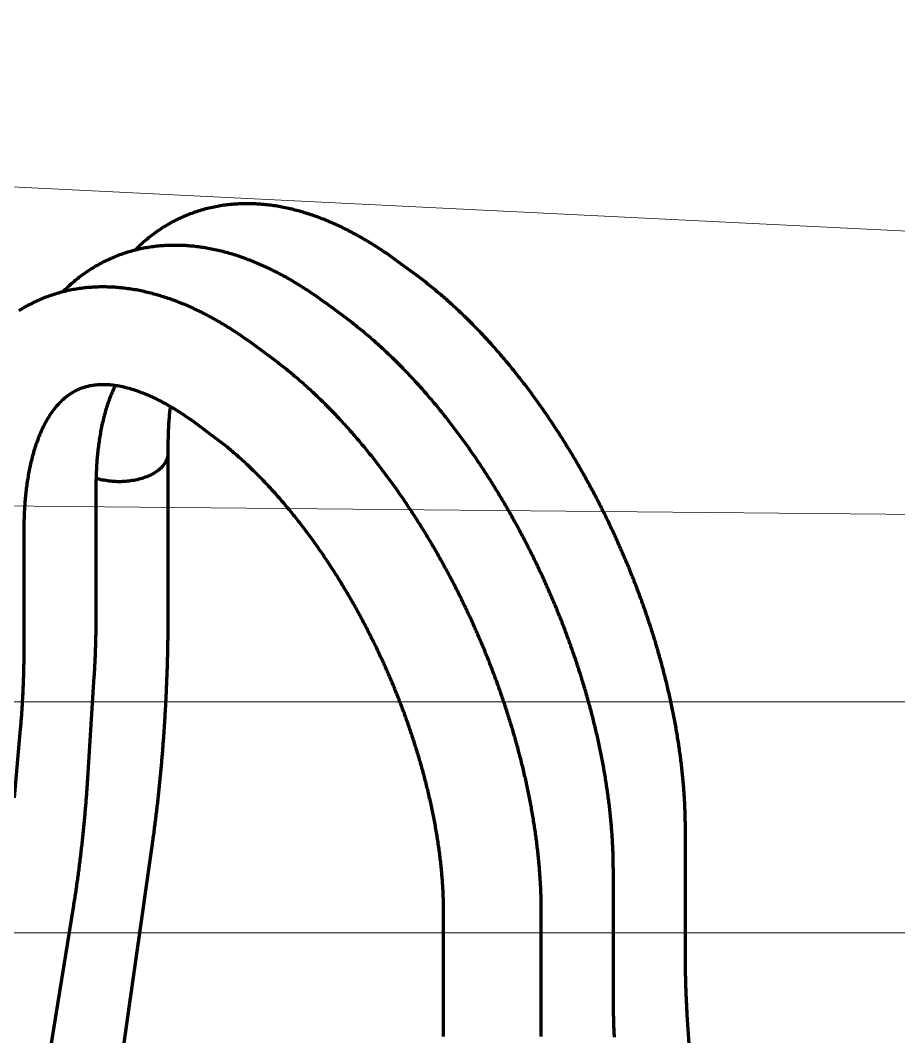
# Model space of a CAD drawing. Header units: millimetres. Extents: x 0 to 841, y 0 to 594.
# Drawn here: x 213.17 to 255.42, y 376.02 to 424.89 of the extents above; entities that cross this region are included whole.
import ezdxf

# ---------------------------------------------------------------- set-up
doc = ezdxf.new("R2010")
doc.units = ezdxf.units.MM
doc.layers.add('01-VISIBLE', color=7, linetype='CONTINUOUS', lineweight=70)
doc.layers.add('08-FINA', color=5, linetype='CONTINUOUS', lineweight=18)

msp = doc.modelspace()

# ---------------------------------------------------------------- linework, layer by layer
at = {"layer": '01-VISIBLE'}
for p, q in [((232.225, 412.629), (231.3, 413.312)), ((228.76, 410.629), (227.835, 411.312)), ((225.295, 408.628), (224.37, 409.311)), ((222.504, 404.847), (221.579, 405.53)), ((220.272, 404.386), (220.272, 404.059)), ((220.272, 404.059), (220.272, 396.547)), ((216.807, 402.385), (216.807, 396.315)), ((213.342, 400.385), (213.342, 394.822)), ((216.714, 393.338), (216.404, 388.45)), ((213.173, 390.823), (212.883, 387.498)), ((245.162, 380.016), (245.162, 386.015)), ((219.499, 385.181), (213.784, 345.184)), ((241.697, 378.16), (241.697, 384.014)), ((215.713, 382.223), (213.778, 370.254)), ((233.532, 376.016), (233.532, 382.014)), ((238.232, 376.016), (238.232, 382.014)), ((245.566, 372.062), (245.254, 377.083))]:
    msp.add_line(p, q, dxfattribs=at)
for points in [[(231.3, 413.312), (231.235, 413.359), (231.171, 413.407), (231.106, 413.454), (231.04, 413.5), (230.975, 413.547), (230.909, 413.593), (230.844, 413.638), (230.778, 413.684), (230.712, 413.729), (230.645, 413.774), (230.579, 413.819), (230.512, 413.863), (230.445, 413.907), (230.378, 413.951), (230.311, 413.995), (230.243, 414.038), (230.175, 414.081), (230.108, 414.123), (230.039, 414.165), (229.971, 414.207), (229.903, 414.249), (229.834, 414.29), (229.765, 414.331), (229.696, 414.371), (229.627, 414.412), (229.557, 414.451), (229.487, 414.491), (229.417, 414.53), (229.347, 414.569), (229.277, 414.607), (229.206, 414.645), (229.136, 414.683), (229.065, 414.72), (228.994, 414.757), (228.922, 414.794), (228.851, 414.83), (228.779, 414.865), (228.707, 414.901), (228.635, 414.936), (228.563, 414.97), (228.49, 415.004), (228.417, 415.038), (228.344, 415.071), (228.271, 415.104), (228.198, 415.136), (228.124, 415.168), (228.051, 415.2), (227.977, 415.231), (227.903, 415.261), (227.829, 415.291), (227.754, 415.321), (227.679, 415.35), (227.605, 415.379), (227.53, 415.407), (227.454, 415.434), (227.379, 415.462), (227.303, 415.488), (227.228, 415.514), (227.152, 415.54), (227.076, 415.565), (226.999, 415.59), (226.923, 415.614), (226.846, 415.637), (226.77, 415.66), (226.693, 415.683), (226.615, 415.704), (226.538, 415.726), (226.461, 415.746), (226.383, 415.766), (226.306, 415.786), (226.228, 415.805), (226.15, 415.823), (226.071, 415.841), (225.993, 415.858), (225.915, 415.875), (225.836, 415.89), (225.758, 415.906), (225.679, 415.92), (225.6, 415.934), (225.521, 415.947), (225.442, 415.96), (225.362, 415.972), (225.283, 415.983), (225.204, 415.994), (225.124, 416.004), (225.045, 416.013), (224.965, 416.022), (224.885, 416.03), (224.805, 416.037), (224.726, 416.043), (224.646, 416.049), (224.566, 416.054), (224.486, 416.058), (224.406, 416.061), (224.325, 416.064), (224.245, 416.066), (224.165, 416.068), (224.085, 416.068), (224.005, 416.068), (223.925, 416.067), (223.845, 416.065), (223.765, 416.062), (223.685, 416.059), (223.605, 416.055), (223.525, 416.05), (223.445, 416.044), (223.365, 416.037), (223.285, 416.03), (223.205, 416.022), (223.126, 416.013), (223.046, 416.003), (222.967, 415.992), (222.887, 415.981), (222.808, 415.969), (222.729, 415.956), (222.65, 415.942), (222.571, 415.927), (222.493, 415.911), (222.414, 415.895), (222.336, 415.878), (222.258, 415.859), (222.18, 415.841), (222.103, 415.821), (222.025, 415.8), (221.948, 415.779), (221.871, 415.757), (221.794, 415.733), (221.718, 415.709), (221.642, 415.685), (221.566, 415.659), (221.49, 415.633), (221.415, 415.605), (221.34, 415.577), (221.265, 415.548), (221.19, 415.519), (221.116, 415.488), (221.043, 415.457), (220.969, 415.425), (220.896, 415.392), (220.823, 415.358), (220.751, 415.323), (220.679, 415.288), (220.608, 415.252), (220.537, 415.215), (220.466, 415.177), (220.396, 415.139), (220.326, 415.099), (220.256, 415.059), (220.187, 415.018), (220.119, 414.977), (220.051, 414.935), (219.983, 414.892), (219.916, 414.848), (219.849, 414.803), (219.783, 414.758), (219.718, 414.712), (219.652, 414.666), (219.588, 414.618), (219.524, 414.57), (219.46, 414.522), (219.397, 414.473), (219.334, 414.423), (219.272, 414.372), (219.21, 414.321), (219.149, 414.269), (219.089, 414.216), (219.029, 414.163), (218.97, 414.109), (218.911, 414.055), (218.852, 414), (218.795, 413.944), (218.737, 413.888), (218.681, 413.831)], [(227.835, 411.312), (227.77, 411.359), (227.706, 411.406), (227.641, 411.453), (227.576, 411.5), (227.51, 411.546), (227.445, 411.592), (227.379, 411.638), (227.313, 411.684), (227.247, 411.729), (227.181, 411.774), (227.114, 411.818), (227.047, 411.863), (226.98, 411.907), (226.913, 411.951), (226.846, 411.994), (226.778, 412.037), (226.711, 412.08), (226.643, 412.123), (226.575, 412.165), (226.506, 412.207), (226.438, 412.248), (226.369, 412.289), (226.3, 412.33), (226.231, 412.371), (226.162, 412.411), (226.092, 412.451), (226.022, 412.49), (225.953, 412.53), (225.882, 412.568), (225.812, 412.607), (225.742, 412.645), (225.671, 412.682), (225.6, 412.72), (225.529, 412.757), (225.457, 412.793), (225.386, 412.829), (225.314, 412.865), (225.242, 412.9), (225.17, 412.935), (225.098, 412.97), (225.025, 413.004), (224.952, 413.037), (224.88, 413.071), (224.806, 413.103), (224.733, 413.136), (224.66, 413.168), (224.586, 413.199), (224.512, 413.23), (224.438, 413.261), (224.364, 413.291), (224.289, 413.32), (224.215, 413.349), (224.14, 413.378), (224.065, 413.406), (223.99, 413.434), (223.914, 413.461), (223.839, 413.488), (223.763, 413.514), (223.687, 413.54), (223.611, 413.565), (223.535, 413.589), (223.458, 413.613), (223.381, 413.637), (223.305, 413.66), (223.228, 413.682), (223.151, 413.704), (223.073, 413.725), (222.996, 413.746), (222.918, 413.766), (222.841, 413.786), (222.763, 413.804), (222.685, 413.823), (222.607, 413.841), (222.528, 413.858), (222.45, 413.874), (222.371, 413.89), (222.293, 413.905), (222.214, 413.92), (222.135, 413.934), (222.056, 413.947), (221.977, 413.96), (221.898, 413.972), (221.818, 413.983), (221.739, 413.994), (221.659, 414.004), (221.58, 414.013), (221.5, 414.021), (221.42, 414.029), (221.341, 414.036), (221.261, 414.043), (221.181, 414.048), (221.101, 414.053), (221.021, 414.058), (220.941, 414.061), (220.861, 414.064), (220.78, 414.066), (220.7, 414.067), (220.62, 414.068), (220.54, 414.067), (220.46, 414.066), (220.38, 414.064), (220.3, 414.062), (220.22, 414.058), (220.14, 414.054), (220.06, 414.049), (219.98, 414.044), (219.9, 414.037), (219.82, 414.03), (219.74, 414.021), (219.661, 414.012), (219.581, 414.003), (219.502, 413.992), (219.423, 413.981), (219.343, 413.968), (219.264, 413.955), (219.185, 413.941), (219.107, 413.926), (219.028, 413.911), (218.95, 413.894), (218.871, 413.877), (218.793, 413.859), (218.715, 413.84), (218.638, 413.82), (218.56, 413.8), (218.483, 413.778), (218.406, 413.756), (218.329, 413.733), (218.253, 413.709), (218.177, 413.684), (218.101, 413.659), (218.025, 413.632), (217.95, 413.605), (217.875, 413.577), (217.8, 413.548), (217.726, 413.518), (217.651, 413.488), (217.578, 413.456), (217.504, 413.424), (217.431, 413.391), (217.359, 413.357), (217.286, 413.323), (217.214, 413.287), (217.143, 413.251), (217.072, 413.214), (217.001, 413.177), (216.931, 413.138), (216.861, 413.099), (216.792, 413.059), (216.723, 413.018), (216.654, 412.977), (216.586, 412.934), (216.518, 412.891), (216.451, 412.847), (216.385, 412.803), (216.318, 412.758), (216.253, 412.712), (216.188, 412.665), (216.123, 412.618), (216.059, 412.57), (215.995, 412.521), (215.932, 412.472), (215.869, 412.422), (215.807, 412.371), (215.746, 412.32), (215.685, 412.268), (215.624, 412.216), (215.564, 412.163), (215.505, 412.109), (215.446, 412.054), (215.388, 411.999), (215.33, 411.944), (215.273, 411.888), (215.216, 411.831)], [(245.162, 386.015), (245.162, 386.095), (245.161, 386.175), (245.161, 386.255), (245.16, 386.335), (245.158, 386.415), (245.157, 386.495), (245.155, 386.575), (245.153, 386.655), (245.151, 386.735), (245.148, 386.815), (245.146, 386.895), (245.143, 386.975), (245.139, 387.055), (245.136, 387.135), (245.132, 387.215), (245.128, 387.295), (245.124, 387.375), (245.119, 387.455), (245.114, 387.535), (245.109, 387.615), (245.104, 387.695), (245.099, 387.775), (245.093, 387.855), (245.087, 387.934), (245.081, 388.014), (245.074, 388.094), (245.068, 388.174), (245.061, 388.254), (245.054, 388.333), (245.046, 388.413), (245.039, 388.493), (245.031, 388.572), (245.023, 388.652), (245.015, 388.732), (245.006, 388.811), (244.997, 388.891), (244.988, 388.971), (244.979, 389.05), (244.97, 389.13), (244.96, 389.209), (244.951, 389.289), (244.941, 389.368), (244.93, 389.447), (244.92, 389.527), (244.909, 389.606), (244.898, 389.685), (244.887, 389.765), (244.876, 389.844), (244.865, 389.923), (244.853, 390.002), (244.841, 390.082), (244.829, 390.161), (244.817, 390.24), (244.804, 390.319), (244.791, 390.398), (244.779, 390.477), (244.766, 390.556), (244.752, 390.635), (244.739, 390.714), (244.725, 390.793), (244.711, 390.872), (244.697, 390.951), (244.683, 391.029), (244.668, 391.108), (244.654, 391.187), (244.639, 391.266), (244.624, 391.344), (244.609, 391.423), (244.593, 391.501), (244.578, 391.58), (244.562, 391.658), (244.546, 391.737), (244.53, 391.815), (244.514, 391.894), (244.497, 391.972), (244.48, 392.05), (244.463, 392.129), (244.446, 392.207), (244.429, 392.285), (244.412, 392.363), (244.394, 392.441), (244.376, 392.519), (244.358, 392.597), (244.34, 392.675), (244.322, 392.753), (244.303, 392.831), (244.285, 392.909), (244.266, 392.987), (244.247, 393.065), (244.228, 393.142), (244.208, 393.22), (244.189, 393.298), (244.169, 393.375), (244.149, 393.453), (244.129, 393.53), (244.109, 393.608), (244.089, 393.685), (244.068, 393.763), (244.048, 393.84), (244.027, 393.917), (244.006, 393.995), (243.984, 394.072), (243.963, 394.149), (243.941, 394.226), (243.92, 394.303), (243.898, 394.38), (243.876, 394.457), (243.854, 394.534), (243.831, 394.611), (243.809, 394.688), (243.786, 394.765), (243.763, 394.841), (243.74, 394.918), (243.717, 394.995), (243.694, 395.071), (243.67, 395.148), (243.647, 395.224), (243.623, 395.301), (243.599, 395.377), (243.575, 395.454), (243.55, 395.53), (243.526, 395.606), (243.501, 395.682), (243.477, 395.758), (243.452, 395.835), (243.427, 395.911), (243.401, 395.987), (243.376, 396.062), (243.351, 396.138), (243.325, 396.214), (243.299, 396.29), (243.273, 396.366), (243.247, 396.441), (243.221, 396.517), (243.194, 396.593), (243.168, 396.668), (243.141, 396.744), (243.114, 396.819), (243.087, 396.894), (243.06, 396.97), (243.032, 397.045), (243.005, 397.12), (242.977, 397.195), (242.949, 397.27), (242.921, 397.345), (242.893, 397.42), (242.865, 397.495), (242.837, 397.57), (242.808, 397.645), (242.779, 397.72), (242.751, 397.794), (242.722, 397.869), (242.692, 397.944), (242.663, 398.018), (242.634, 398.093), (242.604, 398.167), (242.574, 398.241), (242.544, 398.316), (242.514, 398.39), (242.484, 398.464), (242.454, 398.538), (242.424, 398.612), (242.393, 398.686), (242.362, 398.76), (242.331, 398.834), (242.3, 398.908), (242.269, 398.982), (242.238, 399.055), (242.206, 399.129), (242.175, 399.202), (242.143, 399.276), (242.111, 399.349), (242.079, 399.423), (242.047, 399.496), (242.014, 399.569), (241.982, 399.642), (241.949, 399.716), (241.917, 399.789), (241.884, 399.862), (241.851, 399.935), (241.817, 400.007), (241.784, 400.08), (241.751, 400.153), (241.717, 400.226), (241.683, 400.298), (241.649, 400.371), (241.615, 400.443), (241.581, 400.516), (241.547, 400.588), (241.512, 400.66), (241.478, 400.733), (241.443, 400.805), (241.408, 400.877), (241.373, 400.949), (241.338, 401.021), (241.303, 401.093), (241.267, 401.164), (241.232, 401.236), (241.196, 401.308), (241.16, 401.379), (241.124, 401.451), (241.088, 401.522), (241.052, 401.594), (241.015, 401.665), (240.979, 401.736), (240.942, 401.807), (240.905, 401.878), (240.868, 401.949), (240.831, 402.02), (240.794, 402.091), (240.756, 402.162), (240.719, 402.233), (240.681, 402.303), (240.643, 402.374), (240.605, 402.444), (240.567, 402.515), (240.529, 402.585), (240.49, 402.655), (240.452, 402.726), (240.413, 402.796), (240.374, 402.866), (240.335, 402.936), (240.296, 403.005), (240.257, 403.075), (240.218, 403.145), (240.178, 403.215), (240.138, 403.284), (240.099, 403.354), (240.059, 403.423), (240.019, 403.492), (239.978, 403.562), (239.938, 403.631), (239.897, 403.7), (239.857, 403.769), (239.816, 403.838), (239.775, 403.906), (239.734, 403.975), (239.693, 404.044), (239.651, 404.112), (239.61, 404.181), (239.568, 404.249), (239.526, 404.318), (239.484, 404.386), (239.442, 404.454), (239.4, 404.522), (239.358, 404.59), (239.315, 404.658), (239.273, 404.726), (239.23, 404.793), (239.187, 404.861), (239.144, 404.928), (239.101, 404.996), (239.057, 405.063), (239.014, 405.13), (238.97, 405.197), (238.926, 405.264), (238.882, 405.331), (238.838, 405.398), (238.794, 405.465), (238.75, 405.532), (238.705, 405.598), (238.661, 405.665), (238.616, 405.731), (238.571, 405.797), (238.526, 405.863), (238.481, 405.929), (238.435, 405.995), (238.39, 406.061), (238.344, 406.127), (238.298, 406.193), (238.252, 406.258), (238.206, 406.324), (238.16, 406.389), (238.113, 406.454), (238.067, 406.519), (238.02, 406.584), (237.973, 406.649), (237.926, 406.714), (237.879, 406.779), (237.832, 406.844), (237.784, 406.908), (237.737, 406.972), (237.689, 407.037), (237.641, 407.101), (237.593, 407.165), (237.545, 407.229), (237.497, 407.293), (237.448, 407.356), (237.399, 407.42), (237.351, 407.483), (237.302, 407.547), (237.253, 407.61), (237.203, 407.673), (237.154, 407.736), (237.104, 407.799), (237.055, 407.862), (237.005, 407.924), (236.955, 407.987), (236.905, 408.049), (236.854, 408.112), (236.804, 408.174), (236.753, 408.236), (236.702, 408.298), (236.651, 408.359), (236.6, 408.421), (236.549, 408.483), (236.498, 408.544), (236.446, 408.605), (236.394, 408.666), (236.342, 408.727), (236.29, 408.788), (236.238, 408.849), (236.186, 408.909), (236.133, 408.97), (236.08, 409.03), (236.028, 409.09), (235.975, 409.15), (235.921, 409.21), (235.868, 409.27), (235.814, 409.329), (235.761, 409.389), (235.707, 409.448), (235.653, 409.507), (235.599, 409.566), (235.544, 409.625), (235.49, 409.684), (235.435, 409.742), (235.381, 409.8), (235.326, 409.859), (235.27, 409.917), (235.215, 409.975), (235.16, 410.032), (235.104, 410.09), (235.048, 410.147), (234.992, 410.205), (234.936, 410.262), (234.88, 410.318), (234.823, 410.375), (234.766, 410.432), (234.71, 410.488), (234.653, 410.544), (234.595, 410.6), (234.538, 410.656), (234.48, 410.712), (234.423, 410.767), (234.365, 410.823), (234.307, 410.878), (234.249, 410.933), (234.19, 410.988), (234.132, 411.042), (234.073, 411.097), (234.014, 411.151), (233.955, 411.205), (233.895, 411.259), (233.836, 411.312), (233.776, 411.366), (233.716, 411.419), (233.656, 411.472), (233.596, 411.525), (233.536, 411.577), (233.475, 411.629), (233.415, 411.682), (233.354, 411.734), (233.292, 411.785), (233.231, 411.837), (233.17, 411.888), (233.108, 411.939), (233.046, 411.99), (232.984, 412.041), (232.922, 412.091), (232.859, 412.141), (232.797, 412.191), (232.734, 412.241), (232.671, 412.29), (232.608, 412.339), (232.545, 412.388), (232.481, 412.437), (232.417, 412.485), (232.353, 412.534), (232.289, 412.582), (232.225, 412.629)], [(224.37, 409.311), (224.306, 409.359), (224.241, 409.406), (224.176, 409.453), (224.11, 409.5), (224.045, 409.546), (223.979, 409.592), (223.913, 409.638), (223.847, 409.684), (223.781, 409.729), (223.715, 409.774), (223.648, 409.819), (223.581, 409.863), (223.514, 409.907), (223.447, 409.951), (223.38, 409.995), (223.312, 410.038), (223.244, 410.081), (223.176, 410.123), (223.108, 410.166), (223.039, 410.208), (222.971, 410.249), (222.902, 410.29), (222.833, 410.331), (222.764, 410.372), (222.694, 410.412), (222.625, 410.452), (222.555, 410.492), (222.485, 410.531), (222.415, 410.57), (222.344, 410.608), (222.273, 410.646), (222.203, 410.684), (222.132, 410.721), (222.06, 410.758), (221.989, 410.795), (221.917, 410.831), (221.845, 410.866), (221.773, 410.902), (221.701, 410.937), (221.629, 410.971), (221.556, 411.005), (221.483, 411.039), (221.41, 411.072), (221.337, 411.105), (221.263, 411.137), (221.19, 411.169), (221.116, 411.201), (221.042, 411.232), (220.968, 411.262), (220.893, 411.293), (220.819, 411.322), (220.744, 411.351), (220.669, 411.38), (220.594, 411.408), (220.519, 411.436), (220.443, 411.463), (220.367, 411.49), (220.291, 411.516), (220.215, 411.541), (220.139, 411.566), (220.063, 411.591), (219.986, 411.615), (219.909, 411.639), (219.833, 411.661), (219.755, 411.684), (219.678, 411.706), (219.601, 411.727), (219.523, 411.748), (219.446, 411.768), (219.368, 411.787), (219.29, 411.806), (219.212, 411.824), (219.133, 411.842), (219.055, 411.859), (218.976, 411.876), (218.898, 411.891), (218.819, 411.907), (218.74, 411.921), (218.661, 411.935), (218.582, 411.948), (218.503, 411.961), (218.423, 411.973), (218.344, 411.984), (218.264, 411.994), (218.184, 412.004), (218.105, 412.013), (218.025, 412.022), (217.945, 412.03), (217.865, 412.037), (217.785, 412.043), (217.705, 412.049), (217.625, 412.054), (217.545, 412.058), (217.465, 412.061), (217.384, 412.064), (217.304, 412.066), (217.224, 412.067), (217.144, 412.067), (217.063, 412.067), (216.983, 412.066), (216.903, 412.064), (216.823, 412.061), (216.743, 412.057), (216.662, 412.053), (216.582, 412.048), (216.502, 412.042), (216.422, 412.035), (216.342, 412.028), (216.263, 412.02), (216.183, 412.01), (216.103, 412), (216.024, 411.99), (215.944, 411.978), (215.865, 411.966), (215.786, 411.952), (215.707, 411.938), (215.628, 411.923), (215.549, 411.908), (215.471, 411.891), (215.393, 411.874), (215.314, 411.855), (215.236, 411.836), (215.159, 411.816), (215.081, 411.795), (215.004, 411.774), (214.927, 411.751), (214.85, 411.728), (214.774, 411.704), (214.697, 411.679), (214.621, 411.653), (214.546, 411.627), (214.47, 411.599), (214.395, 411.571), (214.32, 411.542), (214.246, 411.512), (214.172, 411.481), (214.098, 411.449), (214.025, 411.417), (213.951, 411.384), (213.879, 411.35), (213.806, 411.315), (213.735, 411.279), (213.663, 411.243), (213.592, 411.206), (213.521, 411.168), (213.451, 411.129), (213.381, 411.09), (213.312, 411.05), (213.243, 411.008), (213.174, 410.967), (213.106, 410.924)], [(241.697, 384.014), (241.697, 384.094), (241.696, 384.174), (241.696, 384.254), (241.695, 384.334), (241.694, 384.415), (241.692, 384.495), (241.69, 384.575), (241.688, 384.655), (241.686, 384.735), (241.684, 384.815), (241.681, 384.895), (241.678, 384.975), (241.675, 385.055), (241.671, 385.135), (241.667, 385.215), (241.663, 385.295), (241.659, 385.375), (241.654, 385.455), (241.65, 385.535), (241.645, 385.614), (241.639, 385.694), (241.634, 385.774), (241.628, 385.854), (241.622, 385.934), (241.616, 386.014), (241.609, 386.094), (241.603, 386.173), (241.596, 386.253), (241.589, 386.333), (241.581, 386.413), (241.574, 386.492), (241.566, 386.572), (241.558, 386.652), (241.55, 386.731), (241.541, 386.811), (241.533, 386.891), (241.524, 386.97), (241.514, 387.05), (241.505, 387.129), (241.496, 387.209), (241.486, 387.288), (241.476, 387.368), (241.466, 387.447), (241.455, 387.526), (241.444, 387.606), (241.434, 387.685), (241.423, 387.764), (241.411, 387.844), (241.4, 387.923), (241.388, 388.002), (241.376, 388.081), (241.364, 388.16), (241.352, 388.24), (241.339, 388.319), (241.327, 388.398), (241.314, 388.477), (241.301, 388.556), (241.287, 388.635), (241.274, 388.714), (241.26, 388.792), (241.246, 388.871), (241.232, 388.95), (241.218, 389.029), (241.204, 389.108), (241.189, 389.186), (241.174, 389.265), (241.159, 389.344), (241.144, 389.422), (241.128, 389.501), (241.113, 389.579), (241.097, 389.658), (241.081, 389.736), (241.065, 389.815), (241.049, 389.893), (241.032, 389.972), (241.016, 390.05), (240.999, 390.128), (240.982, 390.206), (240.964, 390.285), (240.947, 390.363), (240.929, 390.441), (240.912, 390.519), (240.894, 390.597), (240.875, 390.675), (240.857, 390.753), (240.839, 390.831), (240.82, 390.909), (240.801, 390.986), (240.782, 391.064), (240.763, 391.142), (240.744, 391.22), (240.724, 391.297), (240.704, 391.375), (240.685, 391.453), (240.665, 391.53), (240.644, 391.608), (240.624, 391.685), (240.603, 391.762), (240.583, 391.84), (240.562, 391.917), (240.541, 391.994), (240.52, 392.071), (240.498, 392.149), (240.477, 392.226), (240.455, 392.303), (240.433, 392.38), (240.411, 392.457), (240.389, 392.534), (240.366, 392.611), (240.344, 392.687), (240.321, 392.764), (240.298, 392.841), (240.275, 392.918), (240.252, 392.994), (240.229, 393.071), (240.205, 393.147), (240.182, 393.224), (240.158, 393.3), (240.134, 393.377), (240.11, 393.453), (240.086, 393.529), (240.061, 393.606), (240.037, 393.682), (240.012, 393.758), (239.987, 393.834), (239.962, 393.91), (239.937, 393.986), (239.911, 394.062), (239.886, 394.138), (239.86, 394.214), (239.834, 394.29), (239.808, 394.365), (239.782, 394.441), (239.756, 394.517), (239.729, 394.592), (239.703, 394.668), (239.676, 394.743), (239.649, 394.819), (239.622, 394.894), (239.595, 394.969), (239.567, 395.045), (239.54, 395.12), (239.512, 395.195), (239.484, 395.27), (239.457, 395.345), (239.428, 395.42), (239.4, 395.495), (239.372, 395.57), (239.343, 395.645), (239.315, 395.719), (239.286, 395.794), (239.257, 395.869), (239.228, 395.943), (239.198, 396.018), (239.169, 396.092), (239.139, 396.167), (239.11, 396.241), (239.08, 396.315), (239.05, 396.389), (239.019, 396.464), (238.989, 396.538), (238.959, 396.612), (238.928, 396.686), (238.897, 396.76), (238.866, 396.834), (238.835, 396.907), (238.804, 396.981), (238.773, 397.055), (238.741, 397.128), (238.71, 397.202), (238.678, 397.275), (238.646, 397.349), (238.614, 397.422), (238.582, 397.496), (238.55, 397.569), (238.517, 397.642), (238.485, 397.715), (238.452, 397.788), (238.419, 397.861), (238.386, 397.934), (238.353, 398.007), (238.319, 398.08), (238.286, 398.153), (238.252, 398.225), (238.218, 398.298), (238.185, 398.37), (238.151, 398.443), (238.116, 398.515), (238.082, 398.588), (238.048, 398.66), (238.013, 398.732), (237.978, 398.804), (237.943, 398.876), (237.908, 398.948), (237.873, 399.02), (237.838, 399.092), (237.802, 399.164), (237.767, 399.236), (237.731, 399.307), (237.695, 399.379), (237.659, 399.45), (237.623, 399.522), (237.587, 399.593), (237.55, 399.664), (237.514, 399.736), (237.477, 399.807), (237.44, 399.878), (237.403, 399.949), (237.366, 400.02), (237.329, 400.091), (237.291, 400.162), (237.254, 400.232), (237.216, 400.303), (237.178, 400.373), (237.14, 400.444), (237.102, 400.514), (237.064, 400.585), (237.025, 400.655), (236.987, 400.725), (236.948, 400.795), (236.909, 400.865), (236.87, 400.935), (236.831, 401.005), (236.792, 401.075), (236.753, 401.145), (236.713, 401.214), (236.674, 401.284), (236.634, 401.353), (236.594, 401.423), (236.554, 401.492), (236.513, 401.561), (236.473, 401.63), (236.433, 401.699), (236.392, 401.768), (236.351, 401.837), (236.31, 401.906), (236.269, 401.975), (236.228, 402.043), (236.187, 402.112), (236.145, 402.18), (236.103, 402.249), (236.062, 402.317), (236.02, 402.385), (235.978, 402.453), (235.935, 402.522), (235.893, 402.589), (235.851, 402.657), (235.808, 402.725), (235.765, 402.793), (235.722, 402.86), (235.679, 402.928), (235.636, 402.995), (235.593, 403.063), (235.549, 403.13), (235.505, 403.197), (235.462, 403.264), (235.418, 403.331), (235.374, 403.398), (235.329, 403.465), (235.285, 403.531), (235.24, 403.598), (235.196, 403.664), (235.151, 403.731), (235.106, 403.797), (235.061, 403.863), (235.016, 403.929), (234.97, 403.995), (234.925, 404.061), (234.879, 404.127), (234.833, 404.192), (234.787, 404.258), (234.741, 404.323), (234.695, 404.389), (234.649, 404.454), (234.602, 404.519), (234.555, 404.584), (234.508, 404.649), (234.461, 404.714), (234.414, 404.779), (234.367, 404.843), (234.32, 404.908), (234.272, 404.972), (234.224, 405.036), (234.176, 405.1), (234.128, 405.165), (234.08, 405.228), (234.032, 405.292), (233.983, 405.356), (233.935, 405.42), (233.886, 405.483), (233.837, 405.546), (233.788, 405.61), (233.739, 405.673), (233.689, 405.736), (233.64, 405.799), (233.59, 405.861), (233.54, 405.924), (233.49, 405.987), (233.44, 406.049), (233.389, 406.111), (233.339, 406.173), (233.288, 406.235), (233.237, 406.297), (233.187, 406.359), (233.135, 406.421), (233.084, 406.482), (233.033, 406.544), (232.981, 406.605), (232.929, 406.666), (232.877, 406.727), (232.825, 406.788), (232.773, 406.848), (232.721, 406.909), (232.668, 406.969), (232.616, 407.03), (232.563, 407.09), (232.51, 407.15), (232.457, 407.21), (232.403, 407.269), (232.35, 407.329), (232.296, 407.388), (232.242, 407.448), (232.188, 407.507), (232.134, 407.566), (232.08, 407.625), (232.025, 407.683), (231.971, 407.742), (231.916, 407.8), (231.861, 407.858), (231.806, 407.916), (231.75, 407.974), (231.695, 408.032), (231.639, 408.089), (231.583, 408.147), (231.527, 408.204), (231.471, 408.261), (231.415, 408.318), (231.358, 408.375), (231.302, 408.431), (231.245, 408.488), (231.188, 408.544), (231.131, 408.6), (231.073, 408.656), (231.016, 408.712), (230.958, 408.767), (230.9, 408.822), (230.842, 408.877), (230.784, 408.932), (230.725, 408.987), (230.667, 409.042), (230.608, 409.096), (230.549, 409.15), (230.49, 409.204), (230.431, 409.258), (230.371, 409.312), (230.311, 409.365), (230.252, 409.418), (230.192, 409.471), (230.131, 409.524), (230.071, 409.577), (230.01, 409.629), (229.95, 409.681), (229.889, 409.733), (229.828, 409.785), (229.766, 409.836), (229.705, 409.888), (229.643, 409.939), (229.581, 409.99), (229.519, 410.04), (229.457, 410.091), (229.395, 410.141), (229.332, 410.191), (229.269, 410.24), (229.206, 410.29), (229.143, 410.339), (229.08, 410.388), (229.016, 410.437), (228.952, 410.485), (228.888, 410.533), (228.824, 410.581), (228.76, 410.629)], [(238.232, 382.014), (238.232, 382.094), (238.232, 382.174), (238.231, 382.254), (238.23, 382.334), (238.229, 382.414), (238.227, 382.494), (238.226, 382.574), (238.224, 382.654), (238.221, 382.734), (238.219, 382.814), (238.216, 382.894), (238.213, 382.974), (238.21, 383.054), (238.206, 383.134), (238.202, 383.214), (238.198, 383.294), (238.194, 383.374), (238.19, 383.454), (238.185, 383.534), (238.18, 383.614), (238.175, 383.694), (238.169, 383.774), (238.163, 383.854), (238.157, 383.934), (238.151, 384.013), (238.145, 384.093), (238.138, 384.173), (238.131, 384.253), (238.124, 384.332), (238.117, 384.412), (238.109, 384.492), (238.101, 384.572), (238.093, 384.651), (238.085, 384.731), (238.076, 384.811), (238.068, 384.89), (238.059, 384.97), (238.05, 385.049), (238.04, 385.129), (238.031, 385.208), (238.021, 385.288), (238.011, 385.367), (238.001, 385.447), (237.99, 385.526), (237.98, 385.605), (237.969, 385.685), (237.958, 385.764), (237.946, 385.843), (237.935, 385.922), (237.923, 386.002), (237.911, 386.081), (237.899, 386.16), (237.887, 386.239), (237.875, 386.318), (237.862, 386.397), (237.849, 386.476), (237.836, 386.555), (237.823, 386.634), (237.809, 386.713), (237.795, 386.792), (237.782, 386.871), (237.767, 386.95), (237.753, 387.029), (237.739, 387.107), (237.724, 387.186), (237.709, 387.265), (237.694, 387.343), (237.679, 387.422), (237.664, 387.501), (237.648, 387.579), (237.632, 387.658), (237.616, 387.736), (237.6, 387.814), (237.584, 387.893), (237.567, 387.971), (237.551, 388.049), (237.534, 388.128), (237.517, 388.206), (237.5, 388.284), (237.482, 388.362), (237.464, 388.44), (237.447, 388.518), (237.429, 388.597), (237.411, 388.675), (237.392, 388.752), (237.374, 388.83), (237.355, 388.908), (237.336, 388.986), (237.317, 389.064), (237.298, 389.142), (237.279, 389.219), (237.259, 389.297), (237.24, 389.375), (237.22, 389.452), (237.2, 389.53), (237.179, 389.607), (237.159, 389.685), (237.139, 389.762), (237.118, 389.839), (237.097, 389.917), (237.076, 389.994), (237.055, 390.071), (237.033, 390.148), (237.012, 390.225), (236.99, 390.302), (236.968, 390.379), (236.946, 390.456), (236.924, 390.533), (236.902, 390.61), (236.879, 390.687), (236.856, 390.764), (236.834, 390.841), (236.811, 390.917), (236.787, 390.994), (236.764, 391.07), (236.741, 391.147), (236.717, 391.224), (236.693, 391.3), (236.669, 391.376), (236.645, 391.453), (236.621, 391.529), (236.596, 391.605), (236.572, 391.681), (236.547, 391.758), (236.522, 391.834), (236.497, 391.91), (236.472, 391.986), (236.446, 392.062), (236.421, 392.138), (236.395, 392.213), (236.369, 392.289), (236.343, 392.365), (236.317, 392.441), (236.291, 392.516), (236.264, 392.592), (236.238, 392.667), (236.211, 392.743), (236.184, 392.818), (236.157, 392.894), (236.13, 392.969), (236.103, 393.044), (236.075, 393.119), (236.047, 393.194), (236.02, 393.27), (235.992, 393.345), (235.964, 393.42), (235.935, 393.494), (235.907, 393.569), (235.878, 393.644), (235.85, 393.719), (235.821, 393.794), (235.792, 393.868), (235.763, 393.943), (235.733, 394.017), (235.704, 394.092), (235.674, 394.166), (235.645, 394.241), (235.615, 394.315), (235.585, 394.389), (235.555, 394.463), (235.524, 394.537), (235.494, 394.611), (235.463, 394.685), (235.433, 394.759), (235.402, 394.833), (235.371, 394.907), (235.339, 394.981), (235.308, 395.054), (235.277, 395.128), (235.245, 395.202), (235.213, 395.275), (235.181, 395.349), (235.149, 395.422), (235.117, 395.495), (235.085, 395.568), (235.052, 395.642), (235.02, 395.715), (234.987, 395.788), (234.954, 395.861), (234.921, 395.934), (234.888, 396.007), (234.854, 396.079), (234.821, 396.152), (234.787, 396.225), (234.754, 396.297), (234.72, 396.37), (234.686, 396.442), (234.652, 396.515), (234.617, 396.587), (234.583, 396.659), (234.548, 396.732), (234.513, 396.804), (234.479, 396.876), (234.443, 396.948), (234.408, 397.02), (234.373, 397.092), (234.338, 397.163), (234.302, 397.235), (234.266, 397.307), (234.23, 397.378), (234.194, 397.45), (234.158, 397.521), (234.122, 397.593), (234.085, 397.664), (234.049, 397.735), (234.012, 397.806), (233.975, 397.878), (233.938, 397.949), (233.901, 398.019), (233.864, 398.09), (233.826, 398.161), (233.789, 398.232), (233.751, 398.302), (233.713, 398.373), (233.675, 398.444), (233.637, 398.514), (233.599, 398.584), (233.561, 398.655), (233.522, 398.725), (233.483, 398.795), (233.445, 398.865), (233.406, 398.935), (233.367, 399.005), (233.327, 399.074), (233.288, 399.144), (233.248, 399.214), (233.209, 399.283), (233.169, 399.353), (233.129, 399.422), (233.089, 399.492), (233.049, 399.561), (233.008, 399.63), (232.968, 399.699), (232.927, 399.768), (232.886, 399.837), (232.845, 399.906), (232.804, 399.974), (232.763, 400.043), (232.722, 400.112), (232.68, 400.18), (232.639, 400.248), (232.597, 400.317), (232.555, 400.385), (232.513, 400.453), (232.471, 400.521), (232.428, 400.589), (232.386, 400.657), (232.343, 400.725), (232.3, 400.792), (232.257, 400.86), (232.214, 400.927), (232.171, 400.995), (232.128, 401.062), (232.084, 401.129), (232.041, 401.197), (231.997, 401.264), (231.953, 401.33), (231.909, 401.397), (231.865, 401.464), (231.82, 401.531), (231.776, 401.597), (231.731, 401.664), (231.686, 401.73), (231.641, 401.796), (231.596, 401.863), (231.551, 401.929), (231.506, 401.995), (231.46, 402.06), (231.414, 402.126), (231.369, 402.192), (231.323, 402.257), (231.276, 402.323), (231.23, 402.388), (231.184, 402.453), (231.137, 402.519), (231.091, 402.584), (231.044, 402.649), (230.997, 402.713), (230.95, 402.778), (230.902, 402.843), (230.855, 402.907), (230.807, 402.972), (230.759, 403.036), (230.712, 403.1), (230.663, 403.164), (230.615, 403.228), (230.567, 403.292), (230.518, 403.356), (230.47, 403.419), (230.421, 403.483), (230.372, 403.546), (230.323, 403.609), (230.274, 403.672), (230.224, 403.735), (230.175, 403.798), (230.125, 403.861), (230.075, 403.924), (230.025, 403.986), (229.975, 404.049), (229.925, 404.111), (229.874, 404.173), (229.823, 404.235), (229.773, 404.297), (229.722, 404.359), (229.671, 404.42), (229.619, 404.482), (229.568, 404.543), (229.516, 404.604), (229.465, 404.665), (229.413, 404.726), (229.361, 404.787), (229.308, 404.848), (229.256, 404.909), (229.203, 404.969), (229.151, 405.029), (229.098, 405.089), (229.045, 405.149), (228.992, 405.209), (228.938, 405.269), (228.885, 405.329), (228.831, 405.388), (228.777, 405.447), (228.723, 405.506), (228.669, 405.565), (228.615, 405.624), (228.56, 405.683), (228.506, 405.741), (228.451, 405.8), (228.396, 405.858), (228.341, 405.916), (228.285, 405.974), (228.23, 406.032), (228.174, 406.089), (228.118, 406.146), (228.062, 406.204), (228.006, 406.261), (227.95, 406.318), (227.893, 406.374), (227.837, 406.431), (227.78, 406.487), (227.723, 406.544), (227.666, 406.6), (227.608, 406.655), (227.551, 406.711), (227.493, 406.767), (227.435, 406.822), (227.377, 406.877), (227.319, 406.932), (227.261, 406.987), (227.202, 407.041), (227.143, 407.096), (227.084, 407.15), (227.025, 407.204), (226.966, 407.258), (226.906, 407.311), (226.847, 407.365), (226.787, 407.418), (226.727, 407.471), (226.667, 407.524), (226.606, 407.576), (226.546, 407.629), (226.485, 407.681), (226.424, 407.733), (226.363, 407.784), (226.302, 407.836), (226.24, 407.887), (226.178, 407.938), (226.116, 407.989), (226.054, 408.04), (225.992, 408.09), (225.93, 408.14), (225.867, 408.19), (225.804, 408.24), (225.741, 408.289), (225.678, 408.339), (225.615, 408.387), (225.551, 408.436), (225.488, 408.485), (225.424, 408.533), (225.359, 408.581), (225.295, 408.628)], [(221.579, 405.53), (221.515, 405.577), (221.45, 405.624), (221.385, 405.671), (221.319, 405.717), (221.254, 405.763), (221.188, 405.808), (221.122, 405.854), (221.056, 405.898), (220.989, 405.943), (220.922, 405.987), (220.855, 406.03), (220.788, 406.073), (220.72, 406.116), (220.652, 406.158), (220.584, 406.2), (220.515, 406.242), (220.446, 406.282), (220.377, 406.323), (220.308, 406.363), (220.238, 406.402), (220.168, 406.441), (220.098, 406.479), (220.027, 406.517), (219.957, 406.555), (219.886, 406.591), (219.814, 406.627), (219.742, 406.663), (219.67, 406.698), (219.598, 406.732), (219.526, 406.766), (219.453, 406.799), (219.38, 406.832), (219.306, 406.863), (219.232, 406.894), (219.158, 406.925), (219.084, 406.954), (219.009, 406.983), (218.934, 407.011), (218.859, 407.038), (218.783, 407.064), (218.707, 407.09), (218.631, 407.114), (218.555, 407.138), (218.478, 407.161), (218.401, 407.183), (218.324, 407.203), (218.246, 407.223), (218.168, 407.242), (218.09, 407.259), (218.012, 407.276), (217.933, 407.291), (217.854, 407.305), (217.775, 407.317), (217.696, 407.329), (217.617, 407.339), (217.537, 407.347), (217.457, 407.354), (217.377, 407.36), (217.298, 407.364), (217.218, 407.366), (217.138, 407.367), (217.057, 407.366), (216.977, 407.363), (216.898, 407.359), (216.818, 407.352), (216.738, 407.343), (216.659, 407.333), (216.58, 407.32), (216.501, 407.305), (216.423, 407.288), (216.345, 407.269), (216.268, 407.247), (216.192, 407.223), (216.116, 407.197), (216.042, 407.168), (215.968, 407.137), (215.895, 407.104), (215.823, 407.069), (215.752, 407.031), (215.683, 406.992), (215.615, 406.95), (215.548, 406.906), (215.482, 406.86), (215.418, 406.812), (215.355, 406.763), (215.293, 406.712), (215.233, 406.659), (215.174, 406.605), (215.117, 406.549), (215.06, 406.492), (215.006, 406.434), (214.952, 406.374), (214.9, 406.314), (214.849, 406.252), (214.8, 406.189), (214.751, 406.125), (214.704, 406.061), (214.658, 405.995), (214.613, 405.929), (214.569, 405.862), (214.527, 405.794), (214.485, 405.726), (214.445, 405.656), (214.406, 405.587), (214.367, 405.516), (214.33, 405.446), (214.294, 405.374), (214.258, 405.303), (214.224, 405.23), (214.19, 405.158), (214.158, 405.085), (214.126, 405.011), (214.095, 404.937), (214.065, 404.863), (214.036, 404.789), (214.007, 404.714), (213.979, 404.639), (213.953, 404.563), (213.926, 404.488), (213.901, 404.412), (213.876, 404.336), (213.852, 404.259), (213.829, 404.183), (213.806, 404.106), (213.784, 404.029), (213.763, 403.952), (213.743, 403.874), (213.723, 403.797), (213.703, 403.719), (213.685, 403.641), (213.666, 403.563), (213.649, 403.485), (213.632, 403.407), (213.616, 403.329), (213.6, 403.25), (213.584, 403.172), (213.57, 403.093), (213.556, 403.014), (213.542, 402.935), (213.529, 402.857), (213.516, 402.777), (213.504, 402.698), (213.492, 402.619), (213.481, 402.54), (213.47, 402.461), (213.46, 402.381), (213.45, 402.302), (213.441, 402.222), (213.432, 402.143), (213.424, 402.063), (213.416, 401.983), (213.409, 401.904), (213.402, 401.824), (213.395, 401.744), (213.389, 401.664), (213.383, 401.585), (213.377, 401.505), (213.372, 401.425), (213.368, 401.345), (213.364, 401.265), (213.36, 401.185), (213.356, 401.105), (213.353, 401.025), (213.351, 400.945), (213.348, 400.865), (213.346, 400.785), (213.345, 400.705), (213.344, 400.625), (213.343, 400.545), (213.342, 400.465), (213.342, 400.385)], [(217.733, 407.324), (217.698, 407.251), (217.664, 407.178), (217.631, 407.105), (217.599, 407.031), (217.568, 406.957), (217.537, 406.883), (217.508, 406.808), (217.479, 406.733), (217.451, 406.658), (217.424, 406.582), (217.397, 406.506), (217.372, 406.43), (217.347, 406.353), (217.322, 406.277), (217.299, 406.2), (217.276, 406.123), (217.254, 406.045), (217.232, 405.968), (217.212, 405.89), (217.191, 405.812), (217.172, 405.735), (217.153, 405.656), (217.135, 405.578), (217.117, 405.5), (217.1, 405.421), (217.083, 405.342), (217.067, 405.264), (217.052, 405.185), (217.037, 405.106), (217.022, 405.027), (217.009, 404.947), (216.995, 404.868), (216.983, 404.789), (216.97, 404.709), (216.959, 404.63), (216.947, 404.55), (216.936, 404.47), (216.926, 404.391), (216.916, 404.311), (216.907, 404.231), (216.898, 404.151), (216.89, 404.071), (216.882, 403.991), (216.874, 403.911), (216.867, 403.831), (216.86, 403.751), (216.854, 403.671), (216.848, 403.591), (216.843, 403.51), (216.838, 403.43), (216.833, 403.35), (216.829, 403.269), (216.825, 403.189), (216.821, 403.109), (216.818, 403.028), (216.816, 402.948), (216.813, 402.868), (216.811, 402.787), (216.81, 402.707), (216.808, 402.627), (216.808, 402.546), (216.807, 402.466), (216.807, 402.385)], [(220.382, 406.32), (220.373, 406.24), (220.364, 406.159), (220.355, 406.079), (220.347, 405.999), (220.339, 405.918), (220.332, 405.838), (220.326, 405.757), (220.319, 405.677), (220.313, 405.596), (220.308, 405.516), (220.303, 405.435), (220.298, 405.355), (220.294, 405.274), (220.29, 405.193), (220.286, 405.113), (220.283, 405.032), (220.28, 404.951), (220.278, 404.87), (220.276, 404.79), (220.275, 404.709), (220.273, 404.628), (220.272, 404.547), (220.272, 404.467), (220.272, 404.386)], [(233.532, 382.014), (233.532, 382.094), (233.532, 382.174), (233.531, 382.254), (233.53, 382.334), (233.528, 382.414), (233.526, 382.494), (233.524, 382.574), (233.522, 382.654), (233.519, 382.735), (233.516, 382.815), (233.512, 382.895), (233.509, 382.975), (233.504, 383.055), (233.5, 383.135), (233.496, 383.215), (233.491, 383.294), (233.485, 383.374), (233.48, 383.454), (233.474, 383.534), (233.468, 383.614), (233.462, 383.694), (233.455, 383.774), (233.448, 383.854), (233.441, 383.933), (233.433, 384.013), (233.426, 384.093), (233.418, 384.172), (233.409, 384.252), (233.401, 384.332), (233.392, 384.411), (233.383, 384.491), (233.374, 384.571), (233.364, 384.65), (233.354, 384.73), (233.344, 384.809), (233.334, 384.888), (233.323, 384.968), (233.312, 385.047), (233.301, 385.126), (233.29, 385.206), (233.278, 385.285), (233.266, 385.364), (233.254, 385.443), (233.242, 385.523), (233.229, 385.602), (233.217, 385.681), (233.204, 385.76), (233.19, 385.839), (233.177, 385.918), (233.163, 385.997), (233.149, 386.076), (233.135, 386.154), (233.121, 386.233), (233.106, 386.312), (233.091, 386.391), (233.076, 386.469), (233.061, 386.548), (233.045, 386.627), (233.03, 386.705), (233.014, 386.784), (232.998, 386.862), (232.981, 386.94), (232.965, 387.019), (232.948, 387.097), (232.931, 387.175), (232.914, 387.254), (232.896, 387.332), (232.879, 387.41), (232.861, 387.488), (232.843, 387.566), (232.825, 387.644), (232.806, 387.722), (232.788, 387.8), (232.769, 387.878), (232.75, 387.956), (232.731, 388.033), (232.711, 388.111), (232.692, 388.189), (232.672, 388.266), (232.652, 388.344), (232.632, 388.421), (232.611, 388.499), (232.591, 388.576), (232.57, 388.654), (232.549, 388.731), (232.528, 388.808), (232.506, 388.885), (232.485, 388.962), (232.463, 389.04), (232.441, 389.117), (232.419, 389.194), (232.397, 389.27), (232.374, 389.347), (232.351, 389.424), (232.329, 389.501), (232.305, 389.578), (232.282, 389.654), (232.259, 389.731), (232.235, 389.807), (232.211, 389.884), (232.188, 389.96), (232.163, 390.037), (232.139, 390.113), (232.115, 390.189), (232.09, 390.266), (232.065, 390.342), (232.04, 390.418), (232.015, 390.494), (231.989, 390.57), (231.964, 390.646), (231.938, 390.722), (231.912, 390.797), (231.886, 390.873), (231.86, 390.949), (231.834, 391.024), (231.807, 391.1), (231.78, 391.175), (231.753, 391.251), (231.726, 391.326), (231.699, 391.402), (231.671, 391.477), (231.644, 391.552), (231.616, 391.627), (231.588, 391.702), (231.56, 391.777), (231.532, 391.852), (231.503, 391.927), (231.474, 392.002), (231.446, 392.076), (231.417, 392.151), (231.388, 392.226), (231.358, 392.3), (231.329, 392.375), (231.299, 392.449), (231.269, 392.524), (231.239, 392.598), (231.209, 392.672), (231.179, 392.746), (231.149, 392.82), (231.118, 392.894), (231.087, 392.968), (231.056, 393.042), (231.025, 393.116), (230.994, 393.19), (230.962, 393.263), (230.931, 393.337), (230.899, 393.41), (230.867, 393.484), (230.835, 393.557), (230.803, 393.631), (230.77, 393.704), (230.738, 393.777), (230.705, 393.85), (230.672, 393.923), (230.639, 393.996), (230.606, 394.069), (230.572, 394.142), (230.539, 394.215), (230.505, 394.287), (230.471, 394.36), (230.437, 394.432), (230.403, 394.505), (230.369, 394.577), (230.334, 394.649), (230.3, 394.722), (230.265, 394.794), (230.23, 394.866), (230.195, 394.938), (230.159, 395.01), (230.124, 395.081), (230.088, 395.153), (230.052, 395.225), (230.017, 395.296), (229.98, 395.368), (229.944, 395.439), (229.908, 395.511), (229.871, 395.582), (229.834, 395.653), (229.798, 395.724), (229.761, 395.795), (229.723, 395.866), (229.686, 395.937), (229.648, 396.008), (229.611, 396.078), (229.573, 396.149), (229.535, 396.22), (229.497, 396.29), (229.458, 396.36), (229.42, 396.431), (229.381, 396.501), (229.342, 396.571), (229.303, 396.641), (229.264, 396.711), (229.225, 396.78), (229.186, 396.85), (229.146, 396.92), (229.106, 396.989), (229.066, 397.059), (229.026, 397.128), (228.986, 397.197), (228.946, 397.267), (228.905, 397.336), (228.864, 397.405), (228.823, 397.473), (228.782, 397.542), (228.741, 397.611), (228.7, 397.68), (228.658, 397.748), (228.617, 397.816), (228.575, 397.885), (228.533, 397.953), (228.491, 398.021), (228.448, 398.089), (228.406, 398.157), (228.363, 398.225), (228.32, 398.292), (228.277, 398.36), (228.234, 398.427), (228.191, 398.495), (228.147, 398.562), (228.104, 398.629), (228.06, 398.696), (228.016, 398.763), (227.972, 398.83), (227.927, 398.897), (227.883, 398.963), (227.838, 399.03), (227.794, 399.096), (227.749, 399.163), (227.703, 399.229), (227.658, 399.295), (227.613, 399.361), (227.567, 399.427), (227.521, 399.492), (227.475, 399.558), (227.429, 399.623), (227.383, 399.689), (227.336, 399.754), (227.29, 399.819), (227.243, 399.884), (227.196, 399.949), (227.149, 400.014), (227.101, 400.078), (227.054, 400.143), (227.006, 400.207), (226.958, 400.271), (226.91, 400.335), (226.862, 400.399), (226.813, 400.463), (226.765, 400.527), (226.716, 400.59), (226.667, 400.654), (226.618, 400.717), (226.569, 400.78), (226.519, 400.843), (226.47, 400.906), (226.42, 400.969), (226.37, 401.031), (226.32, 401.094), (226.269, 401.156), (226.219, 401.218), (226.168, 401.28), (226.117, 401.342), (226.066, 401.404), (226.015, 401.465), (225.964, 401.527), (225.912, 401.588), (225.86, 401.649), (225.808, 401.71), (225.756, 401.771), (225.703, 401.831), (225.651, 401.892), (225.598, 401.952), (225.545, 402.012), (225.492, 402.072), (225.439, 402.132), (225.385, 402.191), (225.331, 402.251), (225.277, 402.31), (225.223, 402.369), (225.169, 402.428), (225.114, 402.487), (225.06, 402.545), (225.005, 402.603), (224.95, 402.661), (224.894, 402.719), (224.839, 402.777), (224.783, 402.835), (224.727, 402.892), (224.671, 402.949), (224.615, 403.006), (224.558, 403.063), (224.502, 403.119), (224.445, 403.176), (224.387, 403.232), (224.33, 403.288), (224.272, 403.343), (224.215, 403.399), (224.157, 403.454), (224.098, 403.509), (224.04, 403.564), (223.981, 403.618), (223.922, 403.672), (223.863, 403.727), (223.804, 403.78), (223.744, 403.834), (223.684, 403.887), (223.624, 403.94), (223.564, 403.993), (223.504, 404.046), (223.443, 404.098), (223.382, 404.15), (223.321, 404.202), (223.26, 404.253), (223.198, 404.304), (223.136, 404.355), (223.074, 404.406), (223.012, 404.456), (222.949, 404.506), (222.886, 404.556), (222.823, 404.605), (222.76, 404.654), (222.696, 404.703), (222.632, 404.751), (222.568, 404.799), (222.504, 404.847)], [(220.255, 404.223), (220.26, 404.196), (220.264, 404.169), (220.267, 404.141), (220.27, 404.114), (220.271, 404.087), (220.272, 404.059)], [(220.272, 404.059), (220.268, 403.979), (220.255, 403.9), (220.236, 403.822), (220.209, 403.747), (220.175, 403.674), (220.136, 403.604), (220.091, 403.538), (220.042, 403.474), (219.989, 403.414), (219.933, 403.357), (219.873, 403.303), (219.811, 403.253), (219.747, 403.205), (219.681, 403.16), (219.613, 403.117), (219.543, 403.077), (219.472, 403.04), (219.4, 403.005), (219.327, 402.972), (219.253, 402.941), (219.178, 402.913), (219.103, 402.886), (219.026, 402.862), (218.949, 402.839), (218.872, 402.818), (218.794, 402.799), (218.716, 402.782), (218.637, 402.767), (218.558, 402.753), (218.479, 402.741), (218.399, 402.731), (218.32, 402.722), (218.24, 402.715), (218.16, 402.709), (218.08, 402.706), (218, 402.703), (217.92, 402.702), (217.84, 402.703), (217.759, 402.706), (217.679, 402.71), (217.599, 402.715), (217.52, 402.722), (217.44, 402.731), (217.36, 402.742), (217.281, 402.754), (217.202, 402.768), (217.124, 402.783), (217.045, 402.8), (216.967, 402.819), (216.89, 402.84), (216.813, 402.863)], [(220.272, 404.059), (220.268, 403.979), (220.255, 403.9), (220.236, 403.822), (220.209, 403.747), (220.175, 403.674), (220.136, 403.604), (220.091, 403.538), (220.042, 403.474), (219.989, 403.414), (219.933, 403.357), (219.873, 403.303), (219.811, 403.253), (219.747, 403.205), (219.681, 403.16), (219.613, 403.117), (219.543, 403.077), (219.472, 403.04), (219.4, 403.005), (219.327, 402.972), (219.253, 402.941), (219.178, 402.913), (219.103, 402.886), (219.026, 402.862), (218.949, 402.839), (218.872, 402.818), (218.794, 402.799), (218.716, 402.782), (218.637, 402.767), (218.558, 402.753), (218.479, 402.741), (218.399, 402.731), (218.32, 402.722), (218.24, 402.715), (218.16, 402.709), (218.08, 402.706), (218, 402.703), (217.92, 402.702), (217.84, 402.703), (217.759, 402.706), (217.679, 402.71), (217.599, 402.715), (217.52, 402.722), (217.44, 402.731), (217.36, 402.742), (217.281, 402.754), (217.202, 402.768), (217.124, 402.783), (217.045, 402.8), (216.967, 402.819), (216.89, 402.84), (216.813, 402.863)], [(220.272, 396.547), (220.272, 396.467), (220.272, 396.387), (220.271, 396.307), (220.271, 396.226), (220.271, 396.146), (220.27, 396.066), (220.27, 395.985), (220.269, 395.905), (220.269, 395.825), (220.268, 395.745), (220.267, 395.664), (220.267, 395.584), (220.266, 395.504), (220.265, 395.423), (220.264, 395.343), (220.263, 395.263), (220.261, 395.182), (220.26, 395.102), (220.259, 395.022), (220.257, 394.942), (220.256, 394.861), (220.254, 394.781), (220.253, 394.701), (220.251, 394.621), (220.249, 394.54), (220.247, 394.46), (220.246, 394.38), (220.244, 394.299), (220.242, 394.219), (220.239, 394.139), (220.237, 394.059), (220.235, 393.978), (220.233, 393.898), (220.23, 393.818), (220.228, 393.738), (220.225, 393.657), (220.222, 393.577), (220.22, 393.497), (220.217, 393.417), (220.214, 393.336), (220.211, 393.256), (220.208, 393.176), (220.205, 393.096), (220.202, 393.015), (220.198, 392.935), (220.195, 392.855), (220.192, 392.775), (220.188, 392.695), (220.185, 392.614), (220.181, 392.534), (220.177, 392.454), (220.173, 392.374), (220.17, 392.293), (220.166, 392.213), (220.162, 392.133), (220.157, 392.053), (220.153, 391.973), (220.149, 391.893), (220.145, 391.812), (220.14, 391.732), (220.136, 391.652), (220.131, 391.572), (220.126, 391.492), (220.122, 391.412), (220.117, 391.331), (220.112, 391.251), (220.107, 391.171), (220.102, 391.091), (220.097, 391.011), (220.092, 390.931), (220.086, 390.851), (220.081, 390.77), (220.076, 390.69), (220.07, 390.61), (220.064, 390.53), (220.059, 390.45), (220.053, 390.37), (220.047, 390.29), (220.041, 390.21), (220.035, 390.13), (220.029, 390.05), (220.023, 389.97), (220.017, 389.89), (220.01, 389.81), (220.004, 389.729), (219.997, 389.649), (219.991, 389.569), (219.984, 389.489), (219.978, 389.409), (219.971, 389.329), (219.964, 389.249), (219.957, 389.169), (219.95, 389.089), (219.943, 389.009), (219.935, 388.929), (219.928, 388.85), (219.921, 388.77), (219.913, 388.69), (219.906, 388.61), (219.898, 388.53), (219.89, 388.45), (219.882, 388.37), (219.874, 388.29), (219.866, 388.21), (219.858, 388.13), (219.85, 388.05), (219.842, 387.97), (219.834, 387.891), (219.825, 387.811), (219.817, 387.731), (219.808, 387.651), (219.799, 387.571), (219.791, 387.491), (219.782, 387.412), (219.773, 387.332), (219.764, 387.252), (219.755, 387.172), (219.746, 387.093), (219.736, 387.013), (219.727, 386.933), (219.718, 386.853), (219.708, 386.774), (219.698, 386.694), (219.689, 386.614), (219.679, 386.534), (219.669, 386.455), (219.659, 386.375), (219.649, 386.295), (219.639, 386.216), (219.629, 386.136), (219.618, 386.056), (219.608, 385.977), (219.597, 385.897), (219.587, 385.818), (219.576, 385.738), (219.565, 385.659), (219.554, 385.579), (219.543, 385.499), (219.532, 385.42), (219.521, 385.34), (219.51, 385.261), (219.499, 385.181)], [(216.807, 396.315), (216.807, 396.235), (216.807, 396.154), (216.806, 396.074), (216.806, 395.993), (216.805, 395.913), (216.805, 395.832), (216.804, 395.752), (216.803, 395.671), (216.802, 395.59), (216.8, 395.51), (216.799, 395.429), (216.797, 395.349), (216.796, 395.268), (216.794, 395.188), (216.792, 395.107), (216.79, 395.027), (216.788, 394.946), (216.785, 394.866), (216.783, 394.785), (216.78, 394.705), (216.777, 394.624), (216.775, 394.544), (216.771, 394.463), (216.768, 394.383), (216.765, 394.303), (216.762, 394.222), (216.758, 394.142), (216.754, 394.061), (216.75, 393.981), (216.746, 393.9), (216.742, 393.82), (216.738, 393.74), (216.733, 393.659), (216.729, 393.579), (216.724, 393.498), (216.719, 393.418), (216.714, 393.338)], [(213.342, 394.822), (213.342, 394.742), (213.342, 394.661), (213.341, 394.581), (213.341, 394.501), (213.34, 394.421), (213.34, 394.341), (213.339, 394.261), (213.338, 394.181), (213.337, 394.101), (213.336, 394.021), (213.334, 393.941), (213.333, 393.861), (213.331, 393.781), (213.329, 393.701), (213.327, 393.621), (213.325, 393.541), (213.323, 393.461), (213.321, 393.38), (213.318, 393.3), (213.316, 393.22), (213.313, 393.14), (213.31, 393.06), (213.307, 392.98), (213.304, 392.9), (213.301, 392.82), (213.297, 392.74), (213.294, 392.66), (213.29, 392.58), (213.286, 392.5), (213.282, 392.42), (213.278, 392.34), (213.274, 392.26), (213.269, 392.18), (213.265, 392.101), (213.26, 392.021), (213.255, 391.941), (213.25, 391.861), (213.245, 391.781), (213.24, 391.701), (213.235, 391.621), (213.229, 391.541), (213.223, 391.461), (213.217, 391.381), (213.212, 391.302), (213.205, 391.222), (213.199, 391.142), (213.193, 391.062), (213.186, 390.982), (213.179, 390.902), (213.173, 390.823)], [(216.404, 388.45), (216.399, 388.37), (216.393, 388.289), (216.388, 388.209), (216.383, 388.129), (216.377, 388.049), (216.372, 387.969), (216.366, 387.889), (216.36, 387.808), (216.354, 387.728), (216.348, 387.648), (216.342, 387.568), (216.336, 387.488), (216.33, 387.408), (216.323, 387.328), (216.317, 387.248), (216.31, 387.168), (216.304, 387.087), (216.297, 387.007), (216.29, 386.927), (216.283, 386.847), (216.276, 386.767), (216.269, 386.687), (216.262, 386.607), (216.255, 386.527), (216.247, 386.447), (216.24, 386.367), (216.232, 386.287), (216.225, 386.207), (216.217, 386.127), (216.209, 386.047), (216.201, 385.967), (216.193, 385.887), (216.185, 385.807), (216.176, 385.728), (216.168, 385.648), (216.16, 385.568), (216.151, 385.488), (216.142, 385.408), (216.134, 385.328), (216.125, 385.248), (216.116, 385.168), (216.107, 385.089), (216.097, 385.009), (216.088, 384.929), (216.079, 384.849), (216.069, 384.769), (216.06, 384.69), (216.05, 384.61), (216.04, 384.53), (216.031, 384.45), (216.021, 384.371), (216.011, 384.291), (216, 384.211), (215.99, 384.132), (215.98, 384.052), (215.969, 383.972), (215.959, 383.893), (215.948, 383.813), (215.937, 383.733), (215.926, 383.654), (215.915, 383.574), (215.904, 383.495), (215.893, 383.415), (215.882, 383.335), (215.87, 383.256), (215.859, 383.176), (215.847, 383.097), (215.836, 383.017), (215.824, 382.938), (215.812, 382.858), (215.8, 382.779), (215.788, 382.7), (215.775, 382.62), (215.763, 382.541), (215.751, 382.461), (215.738, 382.382), (215.725, 382.303), (215.713, 382.223)], [(245.254, 377.083), (245.249, 377.164), (245.245, 377.246), (245.24, 377.327), (245.235, 377.408), (245.231, 377.49), (245.227, 377.571), (245.222, 377.653), (245.218, 377.734), (245.214, 377.816), (245.211, 377.897), (245.207, 377.979), (245.204, 378.06), (245.2, 378.141), (245.197, 378.223), (245.194, 378.304), (245.191, 378.386), (245.188, 378.467), (245.185, 378.549), (245.183, 378.63), (245.181, 378.712), (245.178, 378.793), (245.176, 378.875), (245.174, 378.956), (245.172, 379.038), (245.171, 379.119), (245.169, 379.201), (245.168, 379.283), (245.167, 379.364), (245.165, 379.446), (245.165, 379.527), (245.164, 379.609), (245.163, 379.69), (245.163, 379.772), (245.162, 379.853), (245.162, 379.935), (245.162, 380.016)], [(241.748, 375.987), (241.745, 376.067), (241.741, 376.148), (241.738, 376.228), (241.734, 376.309), (241.731, 376.389), (241.728, 376.47), (241.725, 376.55), (241.723, 376.63), (241.72, 376.711), (241.718, 376.791), (241.715, 376.872), (241.713, 376.952), (241.711, 377.033), (241.709, 377.113), (241.707, 377.194), (241.706, 377.274), (241.704, 377.355), (241.703, 377.435), (241.702, 377.516), (241.701, 377.596), (241.7, 377.677), (241.699, 377.757), (241.698, 377.838), (241.698, 377.918), (241.697, 377.999), (241.697, 378.079), (241.697, 378.16)]]:
    msp.add_lwpolyline(points, dxfattribs=at)
at = {"layer": '08-FINA'}
for p, q in [((51.494, 424.888), (282.984, 413.401)), ((51.5, 403.068), (292.41, 400.779)), ((51.5, 392.111), (288.726, 392.111)), ((51.5, 381.014), (273.605, 381.014))]:
    msp.add_line(p, q, dxfattribs=at)

doc.saveas('drawing.dxf')
